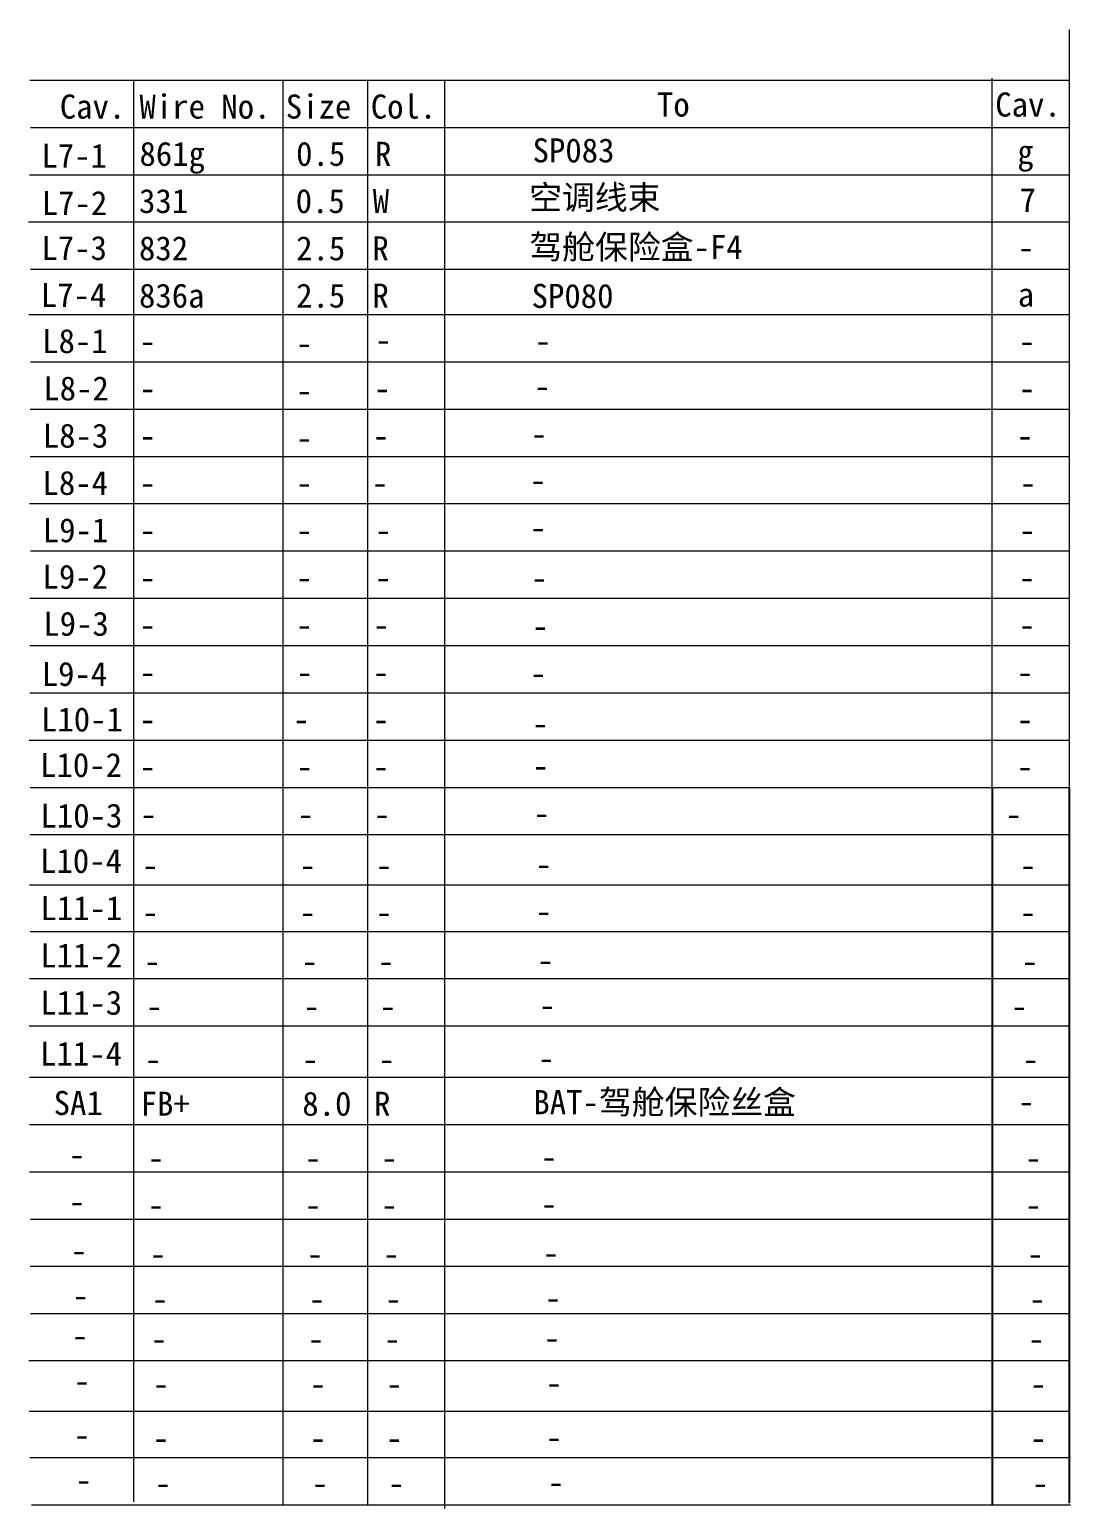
# Model space of a CAD drawing. Header units: millimetres. Extents: x 17 to 3784, y 12 to 1382.
# Drawn here: x 875.1 to 929.8, y 1029.8 to 1107.6 of the extents above; entities that cross this region are included whole.
import ezdxf

# ---------------------------------------------------------------- set-up
doc = ezdxf.new("R2010")
doc.units = ezdxf.units.MM
doc.styles.add('FangSong_GB2312_Style', font='simfang.ttf')

msp = doc.modelspace()

# ---------------------------------------------------------------- linework, layer by layer
at = {"color": 0}
for p, q in [((925.687, 1067.75), (925.687, 1030.051)), ((929.729, 1067.746), (929.729, 1030.113))]:
    msp.add_line(p, q, dxfattribs=at)
at = {"color": 0, "linetype": 'Continuous', "lineweight": 13}
for points in [[(929.729, 1107.578), (929.729, 1067.744)], [(875.095, 1104.921), (929.729, 1104.921)], [(880.548, 1104.921), (880.548, 1030.19)], [(888.396, 1104.921), (888.396, 1030.015)], [(892.843, 1104.921), (892.843, 1030.015)], [(896.899, 1104.921), (896.899, 1029.84)], [(925.674, 1105.027), (925.674, 1067.744)], [(875.127, 1102.436), (929.729, 1102.436)], [(875.078, 1099.95), (929.729, 1099.95)], [(875.014, 1097.465), (929.729, 1097.465)], [(875.126, 1094.979), (929.729, 1094.979)], [(875.043, 1092.6), (929.729, 1092.6)], [(875.125, 1090.114), (929.729, 1090.114)], [(875.101, 1087.628), (929.729, 1087.628)], [(875.102, 1085.143), (929.729, 1085.143)], [(875.079, 1082.657), (929.729, 1082.657)], [(875.117, 1080.172), (929.729, 1080.172)], [(875.097, 1077.686), (929.729, 1077.686)], [(875.086, 1075.201), (929.729, 1075.201)], [(875.086, 1072.715), (929.729, 1072.715)], [(875.056, 1070.23), (929.729, 1070.23)], [(875.108, 1067.745), (929.73, 1067.745)], [(875.082, 1065.27), (929.736, 1065.27)], [(875.081, 1062.615), (929.737, 1062.615)], [(875.107, 1060.174), (929.744, 1060.174)], [(875.081, 1057.69), (929.745, 1057.69)], [(875.054, 1055.215), (929.75, 1055.215)], [(875.08, 1052.509), (929.784, 1052.509)], [(875.08, 1050.024), (929.784, 1050.024)], [(875.079, 1047.538), (929.784, 1047.538)], [(875.132, 1045.052), (929.784, 1045.052)], [(875.106, 1042.567), (929.784, 1042.567)], [(875.132, 1040.083), (929.785, 1040.083)], [(875.043, 1037.608), (929.79, 1037.608)], [(875.055, 1034.952), (929.792, 1034.952)], [(875.09, 1032.512), (929.798, 1032.512)], [(875.182, 1030.027), (929.799, 1030.027)]]:
    msp.add_lwpolyline(points, dxfattribs=at)

# ---------------------------------------------------------------- texts
at = {"color": 0, "linetype": 'Continuous', "style": 'FangSong_GB2312_Style'}
for s, height, p in [('Cav.', 1.2655, (876.665, 1102.899)), ('Wire No.', 1.2655, (880.855, 1102.899)), ('Size', 1.2655, (888.547, 1102.899)), ('Col.', 1.2655, (893.016, 1102.899)), ('To', 1.2655, (908.062, 1103.005)), ('Cav.', 1.2655, (925.847, 1103.005)), ('L7-1', 1.2655, (875.7, 1100.315)), ('861g', 1.2655, (880.855, 1100.414)), ('0.5', 1.2655, (889.092, 1100.414)), ('R', 1.265, (893.233, 1100.414)), ('SP083', 1.2655, (901.523, 1100.595)), ('g', 1.265, (927.005, 1100.52)), ('空调线束', 1.2655, (901.342, 1098.125)), ('L7-2', 1.2655, (875.718, 1097.829)), ('331', 1.2655, (880.83, 1097.932)), ('0.5', 1.2655, (889.067, 1097.932)), ('W', 1.265, (893.119, 1097.932)), ('7', 1.265, (927.129, 1097.984)), ('驾舱保险盒-F4', 1.2655, (901.352, 1095.516)), ('L7-3', 1.2655, (875.701, 1095.465)), ('832', 1.2655, (880.83, 1095.447)), ('2.5', 1.2655, (889.092, 1095.447)), ('R', 1.265, (893.104, 1095.447)), ('-', 1.265, (927.034, 1095.498)), ('L7-4', 1.2655, (875.668, 1092.992)), ('836a', 1.2655, (880.83, 1092.961)), ('2.5', 1.2655, (889.092, 1092.961)), ('R', 1.265, (893.104, 1092.961)), ('SP080', 1.2655, (901.472, 1092.945)), ('a', 1.265, (927.034, 1093.013)), ('L8-1', 1.2655, (875.74, 1090.572)), ('-', 1.265, (880.855, 1090.578)), ('-', 1.265, (889.097, 1090.469)), ('-', 1.265, (893.245, 1090.642)), ('-', 1.265, (901.638, 1090.597)), ('-', 1.265, (927.083, 1090.578)), ('L8-2', 1.2655, (875.8, 1088.086)), ('-', 1.265, (880.855, 1088.092)), ('-', 1.265, (889.097, 1087.983)), ('-', 1.265, (893.2, 1088.092)), ('-', 1.265, (901.598, 1088.201)), ('-', 1.265, (927.083, 1088.092)), ('L8-3', 1.2655, (875.774, 1085.6)), ('-', 1.265, (880.855, 1085.606)), ('-', 1.265, (889.097, 1085.498)), ('-', 1.265, (893.129, 1085.606)), ('-', 1.265, (901.428, 1085.707)), ('-', 1.265, (926.983, 1085.606)), ('L8-4', 1.2655, (875.756, 1083.115)), ('-', 1.265, (880.855, 1083.121)), ('-', 1.265, (889.092, 1083.121)), ('-', 1.265, (893.074, 1083.121)), ('-', 1.265, (901.375, 1083.266)), ('-', 1.265, (927.131, 1083.121)), ('L9-1', 1.2655, (875.774, 1080.629)), ('-', 1.265, (880.855, 1080.635)), ('-', 1.265, (889.092, 1080.635)), ('-', 1.265, (893.24, 1080.635)), ('-', 1.265, (901.385, 1080.781)), ('-', 1.265, (927.101, 1080.635)), ('L9-2', 1.2655, (875.757, 1078.184)), ('-', 1.265, (880.855, 1078.15)), ('-', 1.265, (889.092, 1078.15)), ('-', 1.265, (893.236, 1078.15)), ('-', 1.265, (901.445, 1078.133)), ('-', 1.265, (927.079, 1078.15)), ('L9-3', 1.2655, (875.8, 1075.712)), ('-', 1.265, (880.855, 1075.664)), ('-', 1.265, (889.092, 1075.664)), ('-', 1.265, (893.143, 1075.664)), ('-', 1.265, (901.5, 1075.601)), ('-', 1.265, (927.079, 1075.664)), ('L9-4', 1.2655, (875.715, 1073.076)), ('-', 1.265, (880.855, 1073.179)), ('-', 1.265, (889.116, 1073.179)), ('-', 1.265, (893.129, 1073.179)), ('-', 1.265, (901.4, 1073.115)), ('-', 1.265, (926.983, 1073.179)), ('L10-1', 1.2655, (875.677, 1070.682)), ('-', 1.265, (880.855, 1070.693)), ('-', 1.265, (888.931, 1070.693)), ('-', 1.265, (893.129, 1070.693)), ('-', 1.265, (926.983, 1070.693)), ('-', 1.265, (901.505, 1070.477)), ('L10-2', 1.2655, (875.632, 1068.288)), ('-', 1.265, (880.855, 1068.207)), ('-', 1.265, (889.116, 1068.207)), ('-', 1.265, (893.129, 1068.207)), ('-', 1.265, (901.521, 1068.258)), ('-', 1.265, (926.983, 1068.207)), ('L10-3', 1.2655, (875.652, 1065.628)), ('-', 1.265, (880.899, 1065.709)), ('-', 1.265, (889.161, 1065.709)), ('-', 1.265, (893.173, 1065.709)), ('-', 1.265, (901.565, 1065.76)), ('-', 1.265, (926.386, 1065.709)), ('L10-4', 1.2655, (875.63, 1063.248)), ('-', 1.265, (881.002, 1063.031)), ('-', 1.265, (889.264, 1063.031)), ('-', 1.265, (893.276, 1063.031)), ('-', 1.265, (901.668, 1063.081)), ('-', 1.265, (927.131, 1063.031)), ('L11-1', 1.2655, (875.648, 1060.763)), ('-', 1.265, (901.668, 1060.609)), ('-', 1.265, (881.002, 1060.558)), ('-', 1.265, (889.264, 1060.558)), ('-', 1.265, (893.276, 1060.558)), ('-', 1.265, (927.131, 1060.558)), ('L11-2', 1.2655, (875.641, 1058.277)), ('-', 1.265, (881.105, 1057.983)), ('-', 1.265, (889.367, 1057.983)), ('-', 1.265, (893.379, 1057.983)), ('-', 1.265, (901.771, 1058.033)), ('-', 1.265, (927.234, 1057.983)), ('L11-3', 1.2655, (875.641, 1055.792)), ('-', 1.265, (881.208, 1055.613)), ('-', 1.265, (889.47, 1055.613)), ('-', 1.265, (893.482, 1055.613)), ('-', 1.265, (901.874, 1055.664)), ('-', 1.265, (926.683, 1055.613)), ('L11-4', 1.2655, (875.631, 1053.115)), ('-', 1.265, (881.145, 1052.827)), ('-', 1.265, (889.407, 1052.827)), ('-', 1.265, (893.419, 1052.827)), ('-', 1.265, (901.811, 1052.877)), ('-', 1.265, (927.274, 1052.827)), ('SA1', 1.2655, (876.343, 1050.518)), ('BAT-驾舱保险丝盒', 1.2655, (901.566, 1050.562)), ('FB+', 1.2655, (880.916, 1050.481)), ('8.0', 1.2655, (889.415, 1050.481)), ('R', 1.265, (893.19, 1050.481)), ('-', 1.265, (927.045, 1050.602)), ('-', 1.265, (877.134, 1047.818)), ('-', 1.265, (881.293, 1047.65)), ('-', 1.265, (889.554, 1047.65)), ('-', 1.265, (893.567, 1047.65)), ('-', 1.265, (901.959, 1047.701)), ('-', 1.265, (927.421, 1047.65)), ('-', 1.265, (877.134, 1045.345)), ('-', 1.265, (881.293, 1045.178)), ('-', 1.265, (889.554, 1045.178)), ('-', 1.265, (893.567, 1045.178)), ('-', 1.265, (901.959, 1045.228)), ('-', 1.265, (927.421, 1045.178)), ('-', 1.265, (877.237, 1042.77)), ('-', 1.265, (881.396, 1042.602)), ('-', 1.265, (889.657, 1042.602)), ('-', 1.265, (893.67, 1042.602)), ('-', 1.265, (902.062, 1042.653)), ('-', 1.265, (927.524, 1042.602)), ('-', 1.265, (877.34, 1040.4)), ('-', 1.265, (881.499, 1040.233)), ('-', 1.265, (889.76, 1040.233)), ('-', 1.265, (893.773, 1040.233)), ('-', 1.265, (902.165, 1040.283)), ('-', 1.265, (927.627, 1040.233)), ('-', 1.265, (877.292, 1038.297)), ('-', 1.265, (881.45, 1038.13)), ('-', 1.265, (889.712, 1038.13)), ('-', 1.265, (893.724, 1038.13)), ('-', 1.265, (902.116, 1038.18)), ('-', 1.265, (927.579, 1038.13)), ('-', 1.265, (877.395, 1035.927)), ('-', 1.265, (881.553, 1035.76)), ('-', 1.265, (889.815, 1035.76)), ('-', 1.265, (893.827, 1035.76)), ('-', 1.265, (902.219, 1035.81)), ('-', 1.265, (927.682, 1035.76)), ('-', 1.265, (877.395, 1033.083)), ('-', 1.265, (881.553, 1032.916)), ('-', 1.265, (889.815, 1032.916)), ('-', 1.265, (893.827, 1032.916)), ('-', 1.265, (902.22, 1032.966)), ('-', 1.265, (927.682, 1032.916)), ('-', 1.265, (877.498, 1030.714)), ('-', 1.265, (881.657, 1030.547)), ('-', 1.265, (889.918, 1030.547)), ('-', 1.265, (893.931, 1030.547)), ('-', 1.265, (902.323, 1030.597)), ('-', 1.265, (927.785, 1030.547))]:
    msp.add_text(s, height=height, dxfattribs=at).set_placement(p)

doc.saveas('drawing.dxf')
